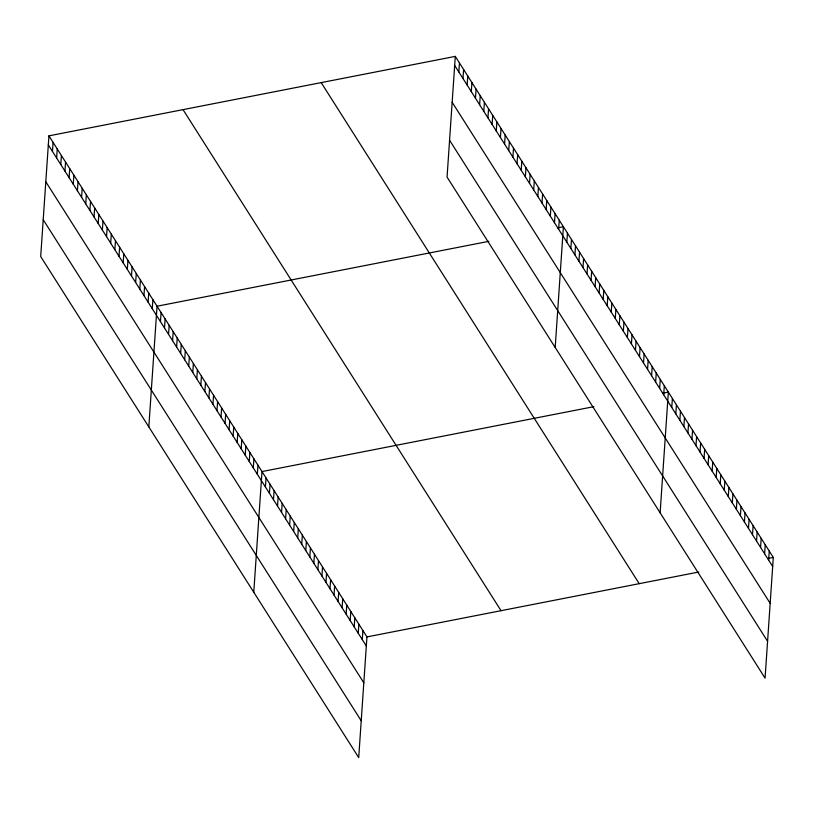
<?xml version="1.0" encoding="UTF-8"?>
<svg xmlns="http://www.w3.org/2000/svg" width="814" height="814" viewBox="0 0 814 814"><rect width="100%" height="100%" fill="white"/><g stroke="black" fill="none" stroke-linecap="round" stroke-linejoin="round"><path stroke-width="1.22" d="M48.932 135.857L366.941 636.914L358.709 757.61L40.7 256.552L48.932 135.857L455.291 56.39L773.3 557.448L765.068 678.143L447.059 177.086L455.291 56.39M52.472 151.445L53.083 142.409M56.634 157.997L57.245 148.962M60.785 164.55L61.406 155.515M64.947 171.103L65.558 162.067M69.109 177.656L69.719 168.62M73.26 184.208L73.881 175.173M77.422 190.761L78.042 181.726M81.583 197.314L82.194 188.278M85.735 203.866L86.355 194.831M89.896 210.419L90.517 201.384M94.058 216.972L94.668 207.936M98.219 223.524L98.83 214.489M102.371 230.077L102.991 221.042M106.532 236.63L107.153 227.594M110.694 243.183L111.304 234.147M114.845 249.735L115.466 240.7M119.007 256.288L119.627 247.253M123.168 262.841L123.779 253.805M127.33 269.393L127.94 260.358M131.481 275.946L132.102 266.9M135.643 282.499L136.264 273.453M139.805 289.051L140.415 280.006M143.956 295.604L144.577 286.559M148.117 302.147L148.738 293.111M152.279 308.699L152.89 299.664M148.82 426.912L157.051 306.217L488.909 241.32M160.47 321.611L161.091 312.576M164.509 327.971L165.12 318.935M168.549 334.33L169.159 325.295M172.578 340.69L173.199 331.654M176.618 347.049L177.238 338.014M180.657 353.418L181.268 344.373M184.686 359.778L185.307 350.732M188.726 366.137L189.347 357.092M192.765 372.497L193.376 363.451M196.795 378.856L197.415 369.81M200.834 385.215L201.455 376.17M204.874 391.575L205.484 382.539M208.903 397.934L209.524 388.899M212.942 404.293L213.563 395.258M216.982 410.653L217.592 401.617M221.021 417.012L221.632 407.977M225.051 423.372L225.671 414.336M229.09 429.731L229.701 420.696M233.13 436.09L233.74 427.055M237.159 442.45L237.78 433.414M241.198 448.809L241.809 439.774M245.238 455.168L245.848 446.133M249.267 461.528L249.888 452.492M253.307 467.887L253.927 458.852M257.346 474.247L257.957 465.211M253.765 592.266L261.996 471.571L593.854 406.664M265.415 486.965L266.036 477.93M269.454 493.325L270.065 484.289M273.484 499.684L274.104 490.649M277.523 506.043L278.144 497.008M281.563 512.403L282.173 503.367M285.602 518.762L286.213 509.727M289.631 525.122L290.252 516.086M293.671 531.481L294.281 522.446M297.71 537.84L298.321 528.805M301.74 544.2L302.36 535.164M305.779 550.559L306.39 541.524M309.819 556.918L310.429 547.883M313.848 563.278L314.469 554.242M317.887 569.637L318.508 560.602M321.927 575.997L322.537 566.961M325.956 582.356L326.577 573.321M329.996 588.715L330.616 579.68M334.035 595.075L334.646 586.039M338.064 601.434L338.685 592.399M342.104 607.793L342.725 598.758M346.143 614.153L346.754 605.117M350.183 620.512L350.793 611.477M354.212 626.872L354.833 617.836M358.252 633.231L358.862 624.196M362.291 639.59L362.902 630.555M458.831 71.978L459.452 62.943M462.993 78.531L463.604 69.495M467.144 85.083L467.765 76.048M471.306 91.636L471.927 82.601M475.468 98.189L476.078 89.153M479.629 104.741L480.24 95.706M483.781 111.294L484.401 102.259M487.942 117.847L488.563 108.811M492.104 124.4L492.714 115.354M496.255 130.952L496.876 121.907M500.417 137.505L501.037 128.459M504.578 144.047L505.189 135.012M508.74 150.6L509.35 141.565M512.891 157.153L513.512 148.117M517.053 163.706L517.663 154.67M521.214 170.258L521.825 161.223M525.366 176.811L525.986 167.776M529.527 183.364L530.148 174.328M533.689 189.916L534.299 180.881M537.84 196.469L538.461 187.434M542.002 203.022L542.623 193.986M546.163 209.574L546.774 200.539M550.325 216.127L550.936 207.092M554.476 222.68L555.097 213.644M558.638 229.233L559.259 220.197M555.189 347.446L563.41 226.75L557.682 227.869M566.829 242.145L567.45 233.109M570.868 248.504L571.489 239.469M574.908 254.863L575.518 245.828M578.937 261.223L579.558 252.187M582.977 267.582L583.597 258.547M587.016 273.942L587.627 264.906M591.056 280.301L591.666 271.266M595.085 286.66L595.706 277.625M599.124 293.02L599.735 283.984M603.164 299.379L603.774 290.344M607.193 305.738L607.814 296.703M611.233 312.098L611.853 303.062M615.272 318.457L615.883 309.422M619.301 324.817L619.922 315.781M623.341 331.176L623.962 322.141M627.38 337.535L627.991 328.5M631.41 343.895L632.03 334.859M635.449 350.254L636.07 341.219M639.489 356.613L640.099 347.578M643.518 362.973L644.139 353.937M647.557 369.332L648.178 360.297M651.597 375.692L652.207 366.656M655.636 382.051L656.247 373.016M659.666 388.41L660.286 379.375M663.705 394.77L664.316 385.734M660.123 512.789L668.355 392.094L662.627 393.223M671.774 407.499L672.395 398.453M675.813 413.858L676.434 404.812M679.853 420.217L680.463 411.172M683.882 426.577L684.503 417.531M687.922 432.936L688.542 423.891M691.961 439.295L692.572 430.26M695.99 445.655L696.611 436.619M700.03 452.014L700.651 442.979M704.069 458.374L704.68 449.338M708.099 464.733L708.719 455.698M712.138 471.092L712.759 462.057M716.178 477.452L716.788 468.416M720.217 483.811L720.828 474.776M724.246 490.17L724.867 481.135M728.286 496.53L728.896 487.494M732.325 502.889L732.936 493.854M736.355 509.249L736.975 500.213M740.394 515.608L741.015 506.573M744.434 521.967L745.044 512.932M748.463 528.327L749.084 519.291M752.502 534.686L753.123 525.651M756.542 541.045L757.152 532.01M760.571 547.405L761.192 538.369M764.611 553.764L765.231 544.729M768.65 560.124L769.261 551.088M366.941 636.914L698.799 572.018M767.571 558.567L773.3 557.448M454.67 65.425L772.679 566.483M452.157 102.269L770.176 603.327M449.572 140.232L767.582 641.29M321.194 82.611L639.204 583.669M183.028 109.636L501.037 610.693M48.311 144.892L366.32 645.96M45.798 181.746L363.807 682.804M43.213 219.709L361.223 720.766"/></g></svg>
